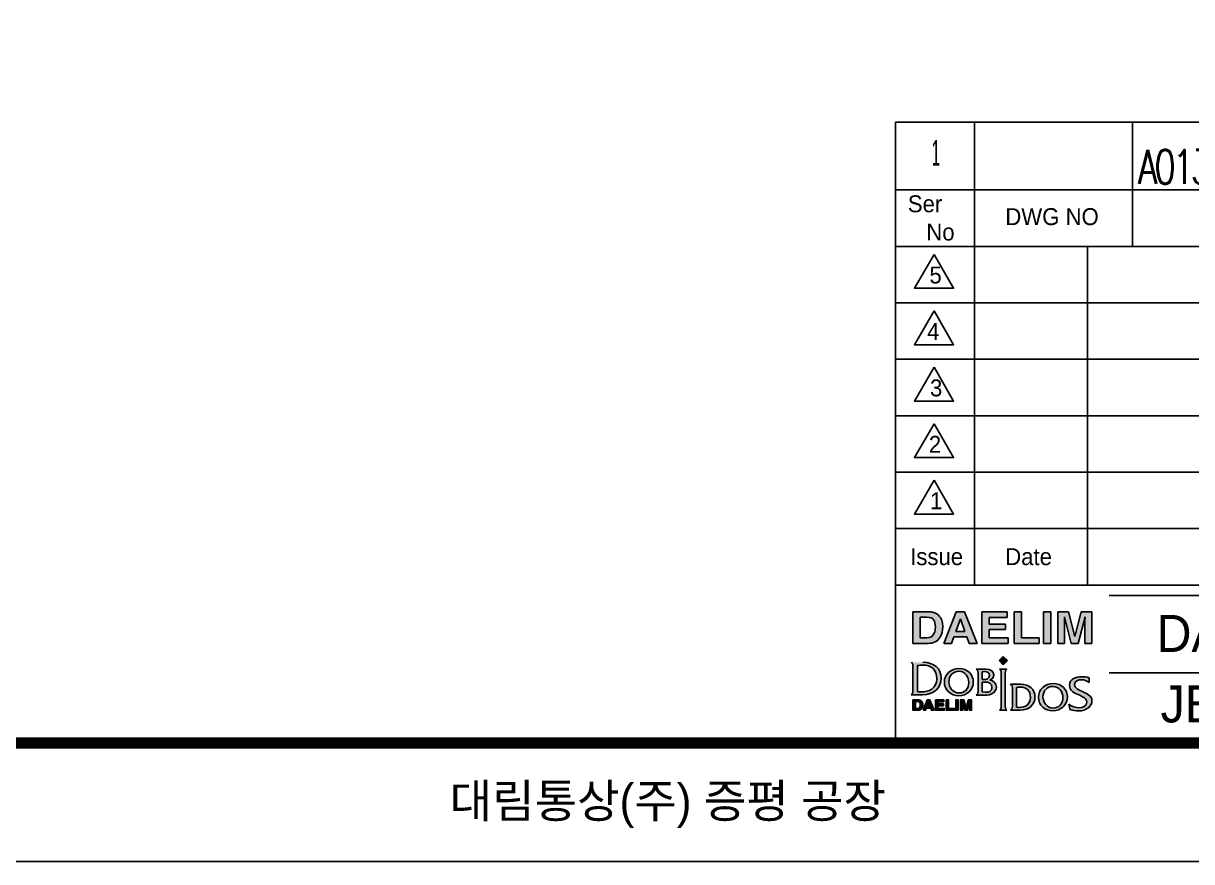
# Model space of a CAD drawing. Header units: millimetres. Extents: x 28 to 2364, y 8 to 1657.
# Drawn here: x 867 to 1441, y 8 to 421 of the extents above; entities that cross this region are included whole.
import ezdxf
from ezdxf.enums import TextEntityAlignment as Align

# ---------------------------------------------------------------- set-up
doc = ezdxf.new("R2010")
doc.units = ezdxf.units.MM
doc.layers.add('1', color=7, linetype='CONTINUOUS')
doc.layers.add('1LINE', color=7, linetype='CONTINUOUS')
doc.styles.add('DEFAULT', font='simplex.shx')
doc.styles.add('hangul2', font='')
doc.styles.get('hangul2').set_extended_font_data('Gulim')

msp = doc.modelspace()

# ---------------------------------------------------------------- hatches: boundary and pattern name
at = {"layer": '1LINE'}
h = msp.add_hatch(color=2, dxfattribs=at)
h.dxf.hatch_style = 2
edge = h.paths.add_edge_path()
edge.add_spline(control_points=[(1311.8, 131.3), (1311.8, 131.3), (1304.33, 131.3), (1304.33, 131.3), (1304.33, 131.3), (1304.33, 115.74), (1304.33, 115.74), (1304.33, 115.74), (1311.8, 115.74), (1311.8, 115.74), (1314.42, 115.74), (1316.36, 116.71), (1317.62, 118.65), (1318.54, 120.08), (1319, 121.83), (1319, 123.9), (1319, 124.72), (1318.89, 125.58), (1318.68, 126.48), (1318.46, 127.37), (1318.04, 128.21), (1317.44, 128.99), (1316.69, 129.94), (1315.7, 130.6), (1314.49, 130.97), (1313.77, 131.17), (1312.88, 131.28), (1311.8, 131.3)], knot_values=[0, 0, 0, 0, 1, 1, 1, 2, 2, 2, 3, 3, 3, 4, 4, 4, 5, 5, 5, 6, 6, 6, 7, 7, 7, 8, 8, 8, 9, 9, 9, 9], degree=3, periodic=0)
edge = h.paths.add_edge_path()
edge.add_spline(control_points=[(1311.19, 128.62), (1312.85, 128.62), (1313.96, 128.2), (1314.51, 127.35), (1315.05, 126.5), (1315.34, 125.27), (1315.34, 123.69), (1315.34, 122.53), (1315.15, 121.54), (1314.78, 120.7), (1314.11, 119.18), (1312.91, 118.42), (1311.19, 118.42), (1311.19, 118.42), (1307.84, 118.42), (1307.84, 118.42), (1307.84, 118.42), (1307.84, 128.62), (1307.84, 128.62), (1307.84, 128.62), (1311.19, 128.62), (1311.19, 128.62)], knot_values=[0, 0, 0, 0, 1, 1, 1, 2, 2, 2, 3, 3, 3, 4, 4, 4, 5, 5, 5, 6, 6, 6, 7, 7, 7, 7], degree=3, periodic=0)
h = msp.add_hatch(color=2, dxfattribs=at)
h.dxf.hatch_style = 2
edge = h.paths.add_edge_path()
edge.add_spline(control_points=[(1319.48, 115.74), (1319.48, 115.74), (1323.28, 115.74), (1323.28, 115.74), (1323.28, 115.74), (1324.46, 118.96), (1324.46, 118.96), (1324.46, 118.96), (1330.81, 118.96), (1330.81, 118.96), (1330.81, 118.96), (1331.95, 115.74), (1331.95, 115.74), (1331.95, 115.74), (1335.88, 115.74), (1335.88, 115.74), (1335.88, 115.74), (1329.77, 131.3), (1329.77, 131.3), (1329.77, 131.3), (1325.66, 131.3), (1325.66, 131.3), (1325.66, 131.3), (1319.48, 115.74), (1319.48, 115.74)], knot_values=[0, 0, 0, 0, 1, 1, 1, 2, 2, 2, 3, 3, 3, 4, 4, 4, 5, 5, 5, 6, 6, 6, 7, 7, 7, 8, 8, 8, 8], degree=3, periodic=0)
edge = h.paths.add_edge_path()
edge.add_spline(control_points=[(1327.68, 127.74), (1327.68, 127.74), (1329.86, 121.62), (1329.86, 121.62), (1329.86, 121.62), (1325.43, 121.62), (1325.43, 121.62), (1325.43, 121.62), (1327.68, 127.74), (1327.68, 127.74)], knot_values=[0, 0, 0, 0, 1, 1, 1, 2, 2, 2, 3, 3, 3, 3], degree=3, periodic=0)
h = msp.add_hatch(color=2, dxfattribs=at)
h.dxf.hatch_style = 2
edge = h.paths.add_edge_path()
edge.add_spline(control_points=[(1350.69, 128.54), (1350.69, 128.54), (1341.76, 128.54), (1341.76, 128.54), (1341.76, 128.54), (1341.76, 125.25), (1341.76, 125.25), (1341.76, 125.25), (1349.94, 125.25), (1349.94, 125.25), (1349.94, 125.25), (1349.94, 122.58), (1349.94, 122.58), (1349.94, 122.58), (1341.76, 122.58), (1341.76, 122.58), (1341.76, 122.58), (1341.76, 118.53), (1341.76, 118.53), (1341.76, 118.53), (1351.14, 118.53), (1351.14, 118.53), (1351.14, 118.53), (1351.14, 115.74), (1351.14, 115.74), (1351.14, 115.74), (1338.22, 115.74), (1338.22, 115.74), (1338.22, 115.74), (1338.22, 131.3), (1338.22, 131.3), (1338.22, 131.3), (1350.69, 131.3), (1350.69, 131.3), (1350.69, 131.3), (1350.69, 128.54), (1350.69, 128.54)], knot_values=[0, 0, 0, 0, 1, 1, 1, 2, 2, 2, 3, 3, 3, 4, 4, 4, 5, 5, 5, 6, 6, 6, 7, 7, 7, 8, 8, 8, 9, 9, 9, 10, 10, 10, 11, 11, 11, 12, 12, 12, 12], degree=3, periodic=0)
h = msp.add_hatch(color=2, dxfattribs=at)
h.dxf.hatch_style = 2
edge = h.paths.add_edge_path()
edge.add_spline(control_points=[(1354.19, 131.3), (1354.19, 131.3), (1357.8, 131.3), (1357.8, 131.3), (1357.8, 131.3), (1357.8, 118.53), (1357.8, 118.53), (1357.8, 118.53), (1366.42, 118.53), (1366.42, 118.53), (1366.42, 118.53), (1366.42, 115.74), (1366.42, 115.74), (1366.42, 115.74), (1354.19, 115.74), (1354.19, 115.74), (1354.19, 115.74), (1354.19, 131.3), (1354.19, 131.3)], knot_values=[0, 0, 0, 0, 1, 1, 1, 2, 2, 2, 3, 3, 3, 4, 4, 4, 5, 5, 5, 6, 6, 6, 6], degree=3, periodic=0)
h = msp.add_hatch(color=2, dxfattribs=at)
h.dxf.hatch_style = 2
edge = h.paths.add_edge_path()
edge.add_spline(control_points=[(1372.19, 115.74), (1372.19, 115.74), (1368.58, 115.74), (1368.58, 115.74), (1368.58, 115.74), (1368.58, 131.3), (1368.58, 131.3), (1368.58, 131.3), (1372.19, 131.3), (1372.19, 131.3), (1372.19, 131.3), (1372.19, 115.74), (1372.19, 115.74)], knot_values=[0, 0, 0, 0, 1, 1, 1, 2, 2, 2, 3, 3, 3, 4, 4, 4, 4], degree=3, periodic=0)
h = msp.add_hatch(color=2, dxfattribs=at)
h.dxf.hatch_style = 2
edge = h.paths.add_edge_path()
edge.add_spline(control_points=[(1387.11, 131.3), (1387.11, 131.3), (1392.3, 131.3), (1392.3, 131.3), (1392.3, 131.3), (1392.3, 115.74), (1392.3, 115.74), (1392.3, 115.74), (1388.95, 115.74), (1388.95, 115.74), (1388.95, 115.74), (1388.95, 126.26), (1388.95, 126.26), (1388.95, 126.57), (1388.96, 126.99), (1388.96, 127.54), (1388.97, 128.08), (1388.98, 128.5), (1388.98, 128.8), (1388.98, 128.8), (1385.68, 115.74), (1385.68, 115.74), (1385.68, 115.74), (1382.16, 115.74), (1382.16, 115.74), (1382.16, 115.74), (1378.89, 128.8), (1378.89, 128.8), (1378.89, 128.5), (1378.89, 128.08), (1378.91, 127.54), (1378.91, 126.99), (1378.91, 126.57), (1378.91, 126.26), (1378.91, 126.26), (1378.91, 115.74), (1378.91, 115.74), (1378.91, 115.74), (1375.56, 115.74), (1375.56, 115.74), (1375.56, 115.74), (1375.56, 131.3), (1375.56, 131.3), (1375.56, 131.3), (1380.82, 131.3), (1380.82, 131.3), (1380.82, 131.3), (1383.97, 119.07), (1383.97, 119.07), (1383.97, 119.07), (1387.11, 131.3), (1387.11, 131.3)], knot_values=[0, 0, 0, 0, 1, 1, 1, 2, 2, 2, 3, 3, 3, 4, 4, 4, 5, 5, 5, 6, 6, 6, 7, 7, 7, 8, 8, 8, 9, 9, 9, 10, 10, 10, 11, 11, 11, 12, 12, 12, 13, 13, 13, 14, 14, 14, 15, 15, 15, 16, 16, 16, 17, 17, 17, 17], degree=3, periodic=0)
h = msp.add_hatch(color=2, dxfattribs=at)
h.dxf.hatch_style = 2
h.paths.add_polyline_path([(1350.78, 107.28), (1348.74, 105.23), (1346.7, 107.28), (1348.74, 109.32)])
h = msp.add_hatch(color=2, dxfattribs=at)
h.dxf.hatch_style = 2
edge = h.paths.add_edge_path()
edge.add_spline(control_points=[(1306.63, 104.79), (1306.63, 104.79), (1306.52, 104.76), (1306.52, 104.76), (1306.52, 104.76), (1306.52, 92.04), (1306.52, 92.04), (1306.52, 92.04), (1306.64, 92.02), (1306.64, 92.02), (1307.23, 91.9), (1307.86, 91.84), (1308.56, 91.84), (1312, 91.84), (1316.02, 93.53), (1316.02, 98.3), (1316.02, 102.67), (1313.53, 105.07), (1309, 105.07), (1308.24, 105.07), (1307.47, 104.98), (1306.63, 104.79)], knot_values=[0, 0, 0, 0, 1, 1, 1, 2, 2, 2, 3, 3, 3, 4, 4, 4, 5, 5, 5, 6, 6, 6, 7, 7, 7, 7], degree=3, periodic=0)
edge = h.paths.add_edge_path()
edge.add_spline(control_points=[(1309.19, 106.48), (1314.76, 106.48), (1318.23, 103.46), (1318.23, 98.6), (1318.23, 93.79), (1314.46, 90.43), (1309.06, 90.43), (1309.06, 90.43), (1303.94, 90.43), (1303.41, 90.43), (1304.25, 91.13), (1304.34, 92.02), (1304.34, 93.05), (1304.34, 93.18), (1304.34, 93.31), (1304.34, 93.44), (1304.34, 93.44), (1304.34, 93.86), (1304.34, 93.86), (1304.34, 93.86), (1304.34, 103.22), (1304.34, 103.22), (1304.34, 103.22), (1304.34, 103.59), (1304.34, 103.59), (1304.34, 103.73), (1304.34, 103.87), (1304.34, 104.02), (1304.34, 104.95), (1304.26, 106), (1303.55, 106.48), (1304.3, 106.48), (1309.19, 106.48), (1309.19, 106.48)], knot_values=[0, 0, 0, 0, 1, 1, 1, 2, 2, 2, 3, 3, 3, 4, 4, 4, 5, 5, 5, 6, 6, 6, 7, 7, 7, 8, 8, 8, 9, 9, 9, 10, 10, 10, 11, 11, 11, 11], degree=3, periodic=0)
h = msp.add_hatch(color=2, dxfattribs=at)
h.dxf.hatch_style = 2
edge = h.paths.add_edge_path()
edge.add_spline(control_points=[(1327.07, 103.41), (1322.99, 103.51), (1319.78, 100.42), (1319.78, 96.72), (1319.78, 92.74), (1323.03, 89.98), (1326.88, 89.98), (1330.74, 89.98), (1334.03, 92.86), (1334.03, 96.82), (1334.03, 100.32), (1331.15, 103.43), (1327.07, 103.41)], knot_values=[0, 0, 0, 0, 1, 1, 1, 2, 2, 2, 3, 3, 3, 4, 4, 4, 4], degree=3, periodic=0)
edge = h.paths.add_edge_path()
edge.add_spline(control_points=[(1326.94, 102.01), (1330.01, 102.01), (1331.81, 99.27), (1331.81, 96.43), (1331.81, 93.54), (1329.93, 91.38), (1326.97, 91.38), (1323.92, 91.38), (1322, 94.18), (1322, 96.9), (1322, 99.83), (1323.92, 102.01), (1326.94, 102.01)], knot_values=[0, 0, 0, 0, 1, 1, 1, 2, 2, 2, 3, 3, 3, 4, 4, 4, 4], degree=3, periodic=0)
h = msp.add_hatch(color=2, dxfattribs=at)
h.dxf.hatch_style = 2
edge = h.paths.add_edge_path()
edge.add_spline(control_points=[(1338.31, 97.93), (1338.31, 97.93), (1338.31, 101.74), (1338.31, 101.74), (1338.31, 101.74), (1339.61, 101.87), (1339.61, 101.87), (1340.78, 101.99), (1342.02, 101.29), (1342.02, 99.95), (1342.02, 98.36), (1340.22, 97.93), (1338.95, 97.93), (1338.95, 97.93), (1338.31, 97.93), (1338.31, 97.93)], knot_values=[0, 0, 0, 0, 1, 1, 1, 2, 2, 2, 3, 3, 3, 4, 4, 4, 5, 5, 5, 5], degree=3, periodic=0)
edge = h.paths.add_edge_path()
edge.add_spline(control_points=[(1336.33, 93.03), (1336.33, 92.14), (1336.45, 90.72), (1335.47, 90.35), (1335.47, 90.35), (1335.47, 90.29), (1335.47, 90.29), (1335.47, 90.29), (1338.68, 90.29), (1338.68, 90.29), (1340.14, 90.29), (1341.67, 90.23), (1343.03, 90.9), (1344.34, 91.52), (1345.37, 92.8), (1345.37, 94.29), (1345.37, 96.2), (1343.95, 97.37), (1342.2, 97.73), (1343.31, 98.22), (1344.14, 98.96), (1344.14, 100.26), (1344.14, 101.99), (1342.64, 103.08), (1340.08, 103.08), (1340.08, 103.08), (1335.47, 103.08), (1335.47, 103.08), (1335.47, 103.08), (1335.47, 103.02), (1335.47, 103.02), (1336.47, 102.65), (1336.33, 101.23), (1336.33, 100.36), (1336.33, 100.36), (1336.33, 93.03), (1336.33, 93.03)], knot_values=[0, 0, 0, 0, 1, 1, 1, 2, 2, 2, 3, 3, 3, 4, 4, 4, 5, 5, 5, 6, 6, 6, 7, 7, 7, 8, 8, 8, 9, 9, 9, 10, 10, 10, 11, 11, 11, 12, 12, 12, 12], degree=3, periodic=0)
edge = h.paths.add_edge_path()
edge.add_spline(control_points=[(1338.31, 91.85), (1338.31, 91.85), (1338.31, 96.65), (1338.31, 96.65), (1338.31, 96.65), (1339.67, 96.72), (1339.67, 96.72), (1341.38, 96.82), (1343.21, 96.01), (1343.21, 94.12), (1343.21, 92.27), (1341.6, 91.54), (1340, 91.69), (1340, 91.69), (1338.31, 91.85), (1338.31, 91.85)], knot_values=[0, 0, 0, 0, 1, 1, 1, 2, 2, 2, 3, 3, 3, 4, 4, 4, 5, 5, 5, 5], degree=3, periodic=0)
h = msp.add_hatch(color=2, dxfattribs=at)
h.dxf.hatch_style = 2
edge = h.paths.add_edge_path()
edge.add_spline(control_points=[(1347.75, 100.34), (1347.75, 101.23), (1347.88, 102.65), (1346.89, 103.02), (1346.89, 103.02), (1346.89, 103.08), (1346.89, 103.08), (1346.89, 103.08), (1350.58, 103.08), (1350.58, 103.08), (1350.58, 103.08), (1350.58, 103.02), (1350.58, 103.02), (1349.61, 102.65), (1349.73, 101.21), (1349.73, 100.34), (1349.73, 100.34), (1349.73, 85.59), (1349.73, 85.59), (1349.73, 84.72), (1349.61, 83.3), (1350.58, 82.93), (1350.58, 82.93), (1350.58, 82.87), (1350.58, 82.87), (1350.58, 82.87), (1346.89, 82.87), (1346.89, 82.87), (1346.89, 82.87), (1346.89, 82.93), (1346.89, 82.93), (1347.86, 83.28), (1347.75, 84.72), (1347.75, 85.59), (1347.75, 85.59), (1347.75, 100.34), (1347.75, 100.34)], knot_values=[0, 0, 0, 0, 1, 1, 1, 2, 2, 2, 3, 3, 3, 4, 4, 4, 5, 5, 5, 6, 6, 6, 7, 7, 7, 8, 8, 8, 9, 9, 9, 10, 10, 10, 11, 11, 11, 12, 12, 12, 12], degree=3, periodic=0)
h = msp.add_hatch(color=2, dxfattribs=at)
h.dxf.hatch_style = 2
edge = h.paths.add_edge_path()
edge.add_spline(control_points=[(1385.9, 82.54), (1384.34, 82.54), (1382.89, 82.79), (1381.59, 83.26), (1381.55, 83.39), (1381.13, 85.24), (1380.99, 85.85), (1382.46, 84.71), (1384.37, 84.03), (1386.17, 84.03), (1387.72, 84.03), (1389.87, 84.98), (1389.87, 86.76), (1389.87, 88.65), (1387.99, 89.49), (1386, 90.38), (1383.71, 91.4), (1381.34, 92.46), (1381.34, 95.19), (1381.34, 98.27), (1384.61, 99.36), (1387.41, 99.36), (1388.65, 99.36), (1389.84, 99.18), (1390.96, 98.85), (1390.96, 98.66), (1390.96, 97.01), (1390.96, 96.51), (1389.99, 97.34), (1388.57, 97.88), (1387.21, 97.88), (1385.67, 97.88), (1383.86, 97.25), (1383.86, 95.47), (1383.86, 93.8), (1385.74, 92.94), (1387.74, 92.03), (1390.03, 90.98), (1392.4, 89.9), (1392.4, 87.53), (1392.4, 85.13), (1389.91, 82.54), (1385.9, 82.54)], knot_values=[0, 0, 0, 0, 1, 1, 1, 2, 2, 2, 3, 3, 3, 4, 4, 4, 5, 5, 5, 6, 6, 6, 7, 7, 7, 8, 8, 8, 9, 9, 9, 10, 10, 10, 11, 11, 11, 12, 12, 12, 13, 13, 13, 14, 14, 14, 14], degree=3, periodic=0)
h = msp.add_hatch(color=2, dxfattribs=at)
h.dxf.hatch_style = 2
edge = h.paths.add_edge_path()
edge.add_spline(control_points=[(1353.26, 85.66), (1353.26, 84.52), (1353.37, 83.58), (1352.4, 82.92), (1352.4, 82.92), (1352.4, 82.87), (1352.4, 82.87), (1352.4, 82.87), (1357.06, 82.87), (1357.06, 82.87), (1361.42, 82.87), (1364.35, 85.55), (1364.35, 89.37), (1364.35, 93.24), (1361.59, 95.65), (1357.16, 95.65), (1357.16, 95.65), (1352.4, 95.65), (1352.4, 95.65), (1352.4, 95.65), (1352.4, 95.59), (1352.4, 95.59), (1353.39, 95.3), (1353.26, 93.88), (1353.26, 92.99), (1353.26, 92.99), (1353.26, 85.66), (1353.26, 85.66)], knot_values=[0, 0, 0, 0, 1, 1, 1, 2, 2, 2, 3, 3, 3, 4, 4, 4, 5, 5, 5, 6, 6, 6, 7, 7, 7, 8, 8, 8, 9, 9, 9, 9], degree=3, periodic=0)
edge = h.paths.add_edge_path()
edge.add_spline(control_points=[(1355.24, 94.04), (1355.82, 94.17), (1356.4, 94.25), (1356.99, 94.25), (1360.23, 94.25), (1362.13, 92.54), (1362.13, 89.14), (1362.13, 85.78), (1359.55, 84.26), (1356.66, 84.26), (1356.17, 84.26), (1355.7, 84.3), (1355.24, 84.4), (1355.24, 84.4), (1355.24, 94.04), (1355.24, 94.04)], knot_values=[0, 0, 0, 0, 1, 1, 1, 2, 2, 2, 3, 3, 3, 4, 4, 4, 5, 5, 5, 5], degree=3, periodic=0)
h = msp.add_hatch(color=2, dxfattribs=at)
h.dxf.hatch_style = 2
edge = h.paths.add_edge_path()
edge.add_spline(control_points=[(1373.37, 95.98), (1369.29, 96.08), (1366.09, 92.99), (1366.09, 89.3), (1366.09, 85.31), (1369.33, 82.55), (1373.18, 82.55), (1377.05, 82.55), (1380.33, 85.43), (1380.33, 89.39), (1380.33, 92.89), (1377.46, 96), (1373.37, 95.98)], knot_values=[0, 0, 0, 0, 1, 1, 1, 2, 2, 2, 3, 3, 3, 4, 4, 4, 4], degree=3, periodic=0)
edge = h.paths.add_edge_path()
edge.add_spline(control_points=[(1373.24, 94.58), (1376.31, 94.58), (1378.12, 91.84), (1378.12, 89), (1378.12, 86.11), (1376.23, 83.95), (1373.28, 83.95), (1370.23, 83.95), (1368.3, 86.75), (1368.3, 89.47), (1368.3, 92.41), (1370.23, 94.58), (1373.24, 94.58)], knot_values=[0, 0, 0, 0, 1, 1, 1, 2, 2, 2, 3, 3, 3, 4, 4, 4, 4], degree=3, periodic=0)
h = msp.add_hatch(color=2, dxfattribs=at)
h.dxf.hatch_style = 2
edge = h.paths.add_edge_path()
edge.add_spline(control_points=[(1306.79, 87.98), (1306.79, 87.98), (1304.35, 87.98), (1304.35, 87.98), (1304.35, 87.98), (1304.35, 82.87), (1304.35, 82.87), (1304.35, 82.87), (1306.79, 82.87), (1306.79, 82.87), (1307.65, 82.87), (1308.29, 83.19), (1308.7, 83.83), (1309, 84.3), (1309.16, 84.87), (1309.16, 85.55), (1309.16, 85.82), (1309.12, 86.1), (1309.05, 86.39), (1308.98, 86.69), (1308.84, 86.96), (1308.64, 87.22), (1308.4, 87.53), (1308.07, 87.75), (1307.68, 87.87), (1307.44, 87.93), (1307.15, 87.97), (1306.79, 87.98)], knot_values=[0, 0, 0, 0, 1, 1, 1, 2, 2, 2, 3, 3, 3, 4, 4, 4, 5, 5, 5, 6, 6, 6, 7, 7, 7, 8, 8, 8, 9, 9, 9, 9], degree=3, periodic=0)
edge = h.paths.add_edge_path()
edge.add_spline(control_points=[(1306.59, 87.1), (1307.14, 87.1), (1307.5, 86.96), (1307.68, 86.68), (1307.86, 86.4), (1307.95, 86), (1307.95, 85.48), (1307.95, 85.1), (1307.89, 84.77), (1307.77, 84.5), (1307.55, 84), (1307.16, 83.75), (1306.59, 83.75), (1306.59, 83.75), (1305.5, 83.75), (1305.5, 83.75), (1305.5, 83.75), (1305.5, 87.1), (1305.5, 87.1), (1305.5, 87.1), (1306.59, 87.1), (1306.59, 87.1)], knot_values=[0, 0, 0, 0, 1, 1, 1, 2, 2, 2, 3, 3, 3, 4, 4, 4, 5, 5, 5, 6, 6, 6, 7, 7, 7, 7], degree=3, periodic=0)
h = msp.add_hatch(color=2, dxfattribs=at)
h.dxf.hatch_style = 2
edge = h.paths.add_edge_path()
edge.add_spline(control_points=[(1309.31, 82.87), (1309.31, 82.87), (1310.56, 82.87), (1310.56, 82.87), (1310.56, 82.87), (1310.95, 83.93), (1310.95, 83.93), (1310.95, 83.93), (1313.03, 83.93), (1313.03, 83.93), (1313.03, 83.93), (1313.4, 82.87), (1313.4, 82.87), (1313.4, 82.87), (1314.69, 82.87), (1314.69, 82.87), (1314.69, 82.87), (1312.69, 87.98), (1312.69, 87.98), (1312.69, 87.98), (1311.34, 87.98), (1311.34, 87.98), (1311.34, 87.98), (1309.31, 82.87), (1309.31, 82.87)], knot_values=[0, 0, 0, 0, 1, 1, 1, 2, 2, 2, 3, 3, 3, 4, 4, 4, 5, 5, 5, 6, 6, 6, 7, 7, 7, 8, 8, 8, 8], degree=3, periodic=0)
edge = h.paths.add_edge_path()
edge.add_spline(control_points=[(1312, 86.81), (1312, 86.81), (1312.72, 84.8), (1312.72, 84.8), (1312.72, 84.8), (1311.27, 84.8), (1311.27, 84.8), (1311.27, 84.8), (1312, 86.81), (1312, 86.81)], knot_values=[0, 0, 0, 0, 1, 1, 1, 2, 2, 2, 3, 3, 3, 3], degree=3, periodic=0)
h = msp.add_hatch(color=2, dxfattribs=at)
h.dxf.hatch_style = 2
edge = h.paths.add_edge_path()
edge.add_spline(control_points=[(1319.55, 87.07), (1319.55, 87.07), (1316.62, 87.07), (1316.62, 87.07), (1316.62, 87.07), (1316.62, 85.99), (1316.62, 85.99), (1316.62, 85.99), (1319.3, 85.99), (1319.3, 85.99), (1319.3, 85.99), (1319.3, 85.12), (1319.3, 85.12), (1319.3, 85.12), (1316.62, 85.12), (1316.62, 85.12), (1316.62, 85.12), (1316.62, 83.79), (1316.62, 83.79), (1316.62, 83.79), (1319.7, 83.79), (1319.7, 83.79), (1319.7, 83.79), (1319.7, 82.87), (1319.7, 82.87), (1319.7, 82.87), (1315.46, 82.87), (1315.46, 82.87), (1315.46, 82.87), (1315.46, 87.98), (1315.46, 87.98), (1315.46, 87.98), (1319.55, 87.98), (1319.55, 87.98), (1319.55, 87.98), (1319.55, 87.07), (1319.55, 87.07)], knot_values=[0, 0, 0, 0, 1, 1, 1, 2, 2, 2, 3, 3, 3, 4, 4, 4, 5, 5, 5, 6, 6, 6, 7, 7, 7, 8, 8, 8, 9, 9, 9, 10, 10, 10, 11, 11, 11, 12, 12, 12, 12], degree=3, periodic=0)
h = msp.add_hatch(color=2, dxfattribs=at)
h.dxf.hatch_style = 2
edge = h.paths.add_edge_path()
edge.add_spline(control_points=[(1320.7, 87.98), (1320.7, 87.98), (1321.88, 87.98), (1321.88, 87.98), (1321.88, 87.98), (1321.88, 83.79), (1321.88, 83.79), (1321.88, 83.79), (1324.71, 83.79), (1324.71, 83.79), (1324.71, 83.79), (1324.71, 82.87), (1324.71, 82.87), (1324.71, 82.87), (1320.7, 82.87), (1320.7, 82.87), (1320.7, 82.87), (1320.7, 87.98), (1320.7, 87.98)], knot_values=[0, 0, 0, 0, 1, 1, 1, 2, 2, 2, 3, 3, 3, 4, 4, 4, 5, 5, 5, 6, 6, 6, 6], degree=3, periodic=0)
h = msp.add_hatch(color=2, dxfattribs=at)
h.dxf.hatch_style = 2
edge = h.paths.add_edge_path()
edge.add_spline(control_points=[(1326.6, 82.87), (1326.6, 82.87), (1325.42, 82.87), (1325.42, 82.87), (1325.42, 82.87), (1325.42, 87.98), (1325.42, 87.98), (1325.42, 87.98), (1326.6, 87.98), (1326.6, 87.98), (1326.6, 87.98), (1326.6, 82.87), (1326.6, 82.87)], knot_values=[0, 0, 0, 0, 1, 1, 1, 2, 2, 2, 3, 3, 3, 4, 4, 4, 4], degree=3, periodic=0)
h = msp.add_hatch(color=2, dxfattribs=at)
h.dxf.hatch_style = 2
edge = h.paths.add_edge_path()
edge.add_spline(control_points=[(1331.49, 87.98), (1331.49, 87.98), (1333.2, 87.98), (1333.2, 87.98), (1333.2, 87.98), (1333.2, 82.87), (1333.2, 82.87), (1333.2, 82.87), (1332.1, 82.87), (1332.1, 82.87), (1332.1, 82.87), (1332.1, 86.32), (1332.1, 86.32), (1332.1, 86.42), (1332.1, 86.56), (1332.1, 86.74), (1332.11, 86.92), (1332.11, 87.06), (1332.11, 87.16), (1332.11, 87.16), (1331.02, 82.87), (1331.02, 82.87), (1331.02, 82.87), (1329.87, 82.87), (1329.87, 82.87), (1329.87, 82.87), (1328.8, 87.16), (1328.8, 87.16), (1328.8, 87.06), (1328.8, 86.92), (1328.8, 86.74), (1328.81, 86.56), (1328.81, 86.42), (1328.81, 86.32), (1328.81, 86.32), (1328.81, 82.87), (1328.81, 82.87), (1328.81, 82.87), (1327.71, 82.87), (1327.71, 82.87), (1327.71, 82.87), (1327.71, 87.98), (1327.71, 87.98), (1327.71, 87.98), (1329.43, 87.98), (1329.43, 87.98), (1329.43, 87.98), (1330.46, 83.97), (1330.46, 83.97), (1330.46, 83.97), (1331.49, 87.98), (1331.49, 87.98)], knot_values=[0, 0, 0, 0, 1, 1, 1, 2, 2, 2, 3, 3, 3, 4, 4, 4, 5, 5, 5, 6, 6, 6, 7, 7, 7, 8, 8, 8, 9, 9, 9, 10, 10, 10, 11, 11, 11, 12, 12, 12, 13, 13, 13, 14, 14, 14, 15, 15, 15, 16, 16, 16, 17, 17, 17, 17], degree=3, periodic=0)

# ---------------------------------------------------------------- linework, layer by layer
at = {"layer": '1LINE', "color": 3}
for p, q in [((1295.77, 372.01), (2272.69, 372.01)), ((1295.77, 372.01), (1295.77, 66.72)), ((1295.77, 372.01), (1295.77, 66.72)), ((1334.62, 372.01), (1334.62, 144.43)), ((1412.33, 372.01), (1412.33, 310.96)), ((1295.77, 338.71), (2272.69, 338.71)), ((1295.77, 310.96), (2272.69, 310.96)), ((1390.13, 310.96), (1390.13, 144.43)), ((1295.77, 283.2), (1923, 283.2)), ((1295.77, 255.45), (1845.29, 255.45)), ((1295.77, 227.7), (2272.69, 227.7)), ((1295.77, 199.94), (1923, 199.94)), ((1295.77, 172.19), (1845.29, 172.19)), ((1295.77, 144.43), (2272.69, 144.43))]:
    msp.add_line(p, q, dxfattribs=at)
at = {"layer": '1LINE', "color": 4}
for p, q in [((1400.88, 139.34), (1750.92, 139.34)), ((1400.88, 101.33), (1750.92, 101.33))]:
    msp.add_line(p, q, dxfattribs=at)
at = {"layer": '1LINE', "color": 2}
for p, q in [((1346.7, 107.28), (1348.74, 109.32)), ((1348.74, 109.32), (1350.78, 107.28)), ((1348.74, 105.23), (1346.7, 107.28)), ((1350.78, 107.28), (1348.74, 105.23))]:
    msp.add_line(p, q, dxfattribs=at)
at = {"layer": '1LINE', "color": 4}
for points in [[(32.98, 8.44), (2364.28, 8.44), (2364.28, 1657), (32.98, 1657)], [(1314.7, 307.01), (1305.08, 290.35), (1324.31, 290.35)], [(1314.7, 279.25), (1305.08, 262.6), (1324.31, 262.6)], [(1314.7, 251.5), (1305.08, 234.85), (1324.31, 234.85)], [(1314.7, 223.75), (1305.08, 207.09), (1324.31, 207.09)], [(1314.7, 195.99), (1305.08, 179.34), (1324.31, 179.34)]]:
    msp.add_lwpolyline(points, close=True, dxfattribs=at)
at = {"layer": '1LINE', "color": 4, "const_width": 5.55}
msp.add_lwpolyline([(124.57, 66.72), (2272.69, 66.72), (2272.69, 1598.72), (124.57, 1598.72)], close=True, dxfattribs=at)
at = {"layer": '1LINE', "color": 2}
for points in [[(1311.8, 131.3), (1311.8, 131.3), (1304.33, 131.3), (1304.33, 131.3)], [(1304.33, 131.3), (1304.33, 131.3), (1304.33, 115.74), (1304.33, 115.74)], [(1307.84, 118.42), (1307.84, 118.42), (1307.84, 128.62), (1307.84, 128.62)], [(1307.84, 128.62), (1307.84, 128.62), (1311.19, 128.62), (1311.19, 128.62)], [(1311.19, 128.62), (1312.85, 128.62), (1313.96, 128.2), (1314.51, 127.35)], [(1314.49, 130.97), (1313.77, 131.17), (1312.88, 131.28), (1311.8, 131.3)], [(1317.44, 128.99), (1316.69, 129.94), (1315.7, 130.6), (1314.49, 130.97)], [(1318.68, 126.48), (1318.46, 127.37), (1318.04, 128.21), (1317.44, 128.99)], [(1325.66, 131.3), (1325.66, 131.3), (1319.48, 115.74), (1319.48, 115.74)], [(1325.43, 121.62), (1325.43, 121.62), (1327.68, 127.74), (1327.68, 127.74)], [(1329.77, 131.3), (1329.77, 131.3), (1325.66, 131.3), (1325.66, 131.3)], [(1327.68, 127.74), (1327.68, 127.74), (1329.86, 121.62), (1329.86, 121.62)], [(1335.88, 115.74), (1335.88, 115.74), (1329.77, 131.3), (1329.77, 131.3)], [(1338.22, 115.74), (1338.22, 115.74), (1338.22, 131.3), (1338.22, 131.3)], [(1338.22, 131.3), (1338.22, 131.3), (1350.69, 131.3), (1350.69, 131.3)], [(1350.69, 128.54), (1350.69, 128.54), (1341.76, 128.54), (1341.76, 128.54)], [(1341.76, 128.54), (1341.76, 128.54), (1341.76, 125.25), (1341.76, 125.25)], [(1350.69, 131.3), (1350.69, 131.3), (1350.69, 128.54), (1350.69, 128.54)], [(1354.19, 131.3), (1354.19, 131.3), (1357.8, 131.3), (1357.8, 131.3)], [(1354.19, 115.74), (1354.19, 115.74), (1354.19, 131.3), (1354.19, 131.3)], [(1357.8, 131.3), (1357.8, 131.3), (1357.8, 118.53), (1357.8, 118.53)], [(1368.58, 115.74), (1368.58, 115.74), (1368.58, 131.3), (1368.58, 131.3)], [(1368.58, 131.3), (1368.58, 131.3), (1372.19, 131.3), (1372.19, 131.3)], [(1372.19, 131.3), (1372.19, 131.3), (1372.19, 115.74), (1372.19, 115.74)], [(1375.56, 115.74), (1375.56, 115.74), (1375.56, 131.3), (1375.56, 131.3)], [(1375.56, 131.3), (1375.56, 131.3), (1380.82, 131.3), (1380.82, 131.3)], [(1382.16, 115.74), (1382.16, 115.74), (1378.89, 128.8), (1378.89, 128.8)], [(1378.89, 128.8), (1378.89, 128.5), (1378.89, 128.08), (1378.91, 127.54)], [(1378.91, 127.54), (1378.91, 126.99), (1378.91, 126.57), (1378.91, 126.26)], [(1380.82, 131.3), (1380.82, 131.3), (1383.97, 119.07), (1383.97, 119.07)], [(1383.97, 119.07), (1383.97, 119.07), (1387.11, 131.3), (1387.11, 131.3)], [(1388.98, 128.8), (1388.98, 128.8), (1385.68, 115.74), (1385.68, 115.74)], [(1387.11, 131.3), (1387.11, 131.3), (1392.3, 131.3), (1392.3, 131.3)], [(1388.95, 126.26), (1388.95, 126.57), (1388.96, 126.99), (1388.96, 127.54)], [(1388.96, 127.54), (1388.97, 128.08), (1388.98, 128.5), (1388.98, 128.8)], [(1392.3, 131.3), (1392.3, 131.3), (1392.3, 115.74), (1392.3, 115.74)], [(1329.86, 121.62), (1329.86, 121.62), (1325.43, 121.62), (1325.43, 121.62)], [(1341.76, 125.25), (1341.76, 125.25), (1349.94, 125.25), (1349.94, 125.25)], [(1349.94, 122.58), (1349.94, 122.58), (1341.76, 122.58), (1341.76, 122.58)], [(1341.76, 122.58), (1341.76, 122.58), (1341.76, 118.53), (1341.76, 118.53)], [(1349.94, 125.25), (1349.94, 125.25), (1349.94, 122.58), (1349.94, 122.58)], [(1378.91, 126.26), (1378.91, 126.26), (1378.91, 115.74), (1378.91, 115.74)], [(1388.95, 115.74), (1388.95, 115.74), (1388.95, 126.26), (1388.95, 126.26)], [(1304.33, 115.74), (1304.33, 115.74), (1311.8, 115.74), (1311.8, 115.74)], [(1311.19, 118.42), (1311.19, 118.42), (1307.84, 118.42), (1307.84, 118.42)], [(1314.78, 120.7), (1314.11, 119.18), (1312.91, 118.42), (1311.19, 118.42)], [(1311.8, 115.74), (1314.42, 115.74), (1316.36, 116.71), (1317.62, 118.65)], [(1319.48, 115.74), (1319.48, 115.74), (1323.28, 115.74), (1323.28, 115.74)], [(1323.28, 115.74), (1323.28, 115.74), (1324.46, 118.96), (1324.46, 118.96)], [(1324.46, 118.96), (1324.46, 118.96), (1330.81, 118.96), (1330.81, 118.96)], [(1330.81, 118.96), (1330.81, 118.96), (1331.95, 115.74), (1331.95, 115.74)], [(1331.95, 115.74), (1331.95, 115.74), (1335.88, 115.74), (1335.88, 115.74)], [(1351.14, 115.74), (1351.14, 115.74), (1338.22, 115.74), (1338.22, 115.74)], [(1341.76, 118.53), (1341.76, 118.53), (1351.14, 118.53), (1351.14, 118.53)], [(1351.14, 118.53), (1351.14, 118.53), (1351.14, 115.74), (1351.14, 115.74)], [(1366.42, 115.74), (1366.42, 115.74), (1354.19, 115.74), (1354.19, 115.74)], [(1357.8, 118.53), (1357.8, 118.53), (1366.42, 118.53), (1366.42, 118.53)], [(1366.42, 118.53), (1366.42, 118.53), (1366.42, 115.74), (1366.42, 115.74)], [(1372.19, 115.74), (1372.19, 115.74), (1368.58, 115.74), (1368.58, 115.74)], [(1378.91, 115.74), (1378.91, 115.74), (1375.56, 115.74), (1375.56, 115.74)], [(1385.68, 115.74), (1385.68, 115.74), (1382.16, 115.74), (1382.16, 115.74)], [(1392.3, 115.74), (1392.3, 115.74), (1388.95, 115.74), (1388.95, 115.74)], [(1304.34, 103.22), (1304.34, 103.22), (1304.34, 103.59), (1304.34, 103.59)], [(1306.63, 104.79), (1306.63, 104.79), (1306.52, 104.76), (1306.52, 104.76)], [(1306.52, 104.76), (1306.52, 104.76), (1306.52, 92.04), (1306.52, 92.04)], [(1304.34, 93.86), (1304.34, 93.86), (1304.34, 103.22), (1304.34, 103.22)], [(1340.08, 103.08), (1340.08, 103.08), (1335.47, 103.08), (1335.47, 103.08)], [(1335.47, 103.08), (1335.47, 103.08), (1335.47, 103.02), (1335.47, 103.02)], [(1335.47, 103.02), (1336.47, 102.65), (1336.33, 101.23), (1336.33, 100.36)], [(1336.33, 100.36), (1336.33, 100.36), (1336.33, 93.03), (1336.33, 93.03)], [(1338.31, 101.74), (1338.31, 101.74), (1339.61, 101.87), (1339.61, 101.87)], [(1338.31, 97.93), (1338.31, 97.93), (1338.31, 101.74), (1338.31, 101.74)], [(1338.95, 97.93), (1338.95, 97.93), (1338.31, 97.93), (1338.31, 97.93)], [(1346.89, 103.02), (1346.89, 103.02), (1346.89, 103.08), (1346.89, 103.08)], [(1346.89, 103.08), (1346.89, 103.08), (1350.58, 103.08), (1350.58, 103.08)], [(1347.75, 100.34), (1347.75, 101.23), (1347.88, 102.65), (1346.89, 103.02)], [(1347.75, 85.59), (1347.75, 85.59), (1347.75, 100.34), (1347.75, 100.34)], [(1350.58, 103.02), (1349.61, 102.65), (1349.73, 101.21), (1349.73, 100.34)], [(1349.73, 100.34), (1349.73, 100.34), (1349.73, 85.59), (1349.73, 85.59)], [(1350.58, 103.08), (1350.58, 103.08), (1350.58, 103.02), (1350.58, 103.02)], [(1390.96, 98.85), (1390.96, 98.66), (1390.96, 97.01), (1390.96, 96.51)], [(1304.34, 93.44), (1304.34, 93.44), (1304.34, 93.86), (1304.34, 93.86)], [(1306.52, 92.04), (1306.52, 92.04), (1306.64, 92.02), (1306.64, 92.02)], [(1336.33, 93.03), (1336.33, 92.14), (1336.45, 90.72), (1335.47, 90.35)], [(1338.31, 96.65), (1338.31, 96.65), (1339.67, 96.72), (1339.67, 96.72)], [(1338.31, 91.85), (1338.31, 91.85), (1338.31, 96.65), (1338.31, 96.65)], [(1357.16, 95.65), (1357.16, 95.65), (1352.4, 95.65), (1352.4, 95.65)], [(1352.4, 95.65), (1352.4, 95.65), (1352.4, 95.59), (1352.4, 95.59)], [(1352.4, 95.59), (1353.39, 95.3), (1353.26, 93.88), (1353.26, 92.99)], [(1353.26, 92.99), (1353.26, 92.99), (1353.26, 85.66), (1353.26, 85.66)], [(1355.24, 84.4), (1355.24, 84.4), (1355.24, 94.04), (1355.24, 94.04)], [(1309.06, 90.43), (1309.06, 90.43), (1303.94, 90.43), (1303.41, 90.43)], [(1335.47, 90.35), (1335.47, 90.35), (1335.47, 90.29), (1335.47, 90.29)], [(1335.47, 90.29), (1335.47, 90.29), (1338.68, 90.29), (1338.68, 90.29)], [(1340, 91.69), (1340, 91.69), (1338.31, 91.85), (1338.31, 91.85)], [(1338.68, 90.29), (1340.14, 90.29), (1341.67, 90.23), (1343.03, 90.9)], [(1346.89, 82.93), (1347.86, 83.28), (1347.75, 84.72), (1347.75, 85.59)], [(1346.89, 82.87), (1346.89, 82.87), (1346.89, 82.93), (1346.89, 82.93)], [(1350.58, 82.87), (1350.58, 82.87), (1346.89, 82.87), (1346.89, 82.87)], [(1349.73, 85.59), (1349.73, 84.72), (1349.61, 83.3), (1350.58, 82.93)], [(1350.58, 82.93), (1350.58, 82.93), (1350.58, 82.87), (1350.58, 82.87)], [(1353.26, 85.66), (1353.26, 84.52), (1353.37, 83.58), (1352.4, 82.92)], [(1352.4, 82.92), (1352.4, 82.92), (1352.4, 82.87), (1352.4, 82.87)], [(1352.4, 82.87), (1352.4, 82.87), (1357.06, 82.87), (1357.06, 82.87)], [(1381.59, 83.26), (1381.55, 83.39), (1381.13, 85.24), (1380.99, 85.85)], [(1385.9, 82.54), (1384.34, 82.54), (1382.89, 82.79), (1381.59, 83.26)]]:
    msp.add_open_spline(points, degree=3, dxfattribs=at)
for points, knots in [([(1314.51, 127.35), (1315.05, 126.5), (1315.34, 125.27), (1315.34, 123.69), (1315.34, 122.53), (1315.15, 121.54), (1314.78, 120.7)], [1, 1, 1, 1, 2, 2, 2, 3, 3, 3, 3]), ([(1317.62, 118.65), (1318.54, 120.08), (1319, 121.83), (1319, 123.9), (1319, 124.72), (1318.89, 125.58), (1318.68, 126.48)], [4, 4, 4, 4, 5, 5, 5, 6, 6, 6, 6]), ([(1304.34, 103.59), (1304.34, 103.73), (1304.34, 103.87), (1304.34, 104.02), (1304.34, 104.95), (1304.26, 106), (1303.55, 106.48)], [8, 8, 8, 8, 9, 9, 9, 10, 10, 10, 10]), ([(1306.64, 92.02), (1307.23, 91.9), (1307.86, 91.84), (1308.56, 91.84), (1312, 91.84), (1316.02, 93.53), (1316.02, 98.3), (1316.02, 102.67), (1313.53, 105.07), (1309, 105.07), (1308.24, 105.07), (1307.47, 104.98), (1306.63, 104.79)], [3, 3, 3, 3, 4, 4, 4, 5, 5, 5, 6, 6, 6, 7, 7, 7, 7]), ([(1309.19, 106.48), (1314.76, 106.48), (1318.23, 103.46), (1318.23, 98.6), (1318.23, 93.79), (1314.46, 90.43), (1309.06, 90.43)], [0, 0, 0, 0, 1, 1, 1, 2, 2, 2, 2]), ([(1327.07, 103.41), (1322.99, 103.51), (1319.78, 100.42), (1319.78, 96.72), (1319.78, 92.74), (1323.03, 89.98), (1326.88, 89.98), (1330.74, 89.98), (1334.03, 92.86), (1334.03, 96.82), (1334.03, 100.32), (1331.15, 103.43), (1327.07, 103.41)], [0, 0, 0, 0, 1, 1, 1, 2, 2, 2, 3, 3, 3, 4, 4, 4, 4]), ([(1326.94, 102.01), (1330.01, 102.01), (1331.81, 99.27), (1331.81, 96.43), (1331.81, 93.54), (1329.93, 91.38), (1326.97, 91.38), (1323.92, 91.38), (1322, 94.18), (1322, 96.9), (1322, 99.83), (1323.92, 102.01), (1326.94, 102.01)], [0, 0, 0, 0, 1, 1, 1, 2, 2, 2, 3, 3, 3, 4, 4, 4, 4]), ([(1339.61, 101.87), (1340.78, 101.99), (1342.02, 101.29), (1342.02, 99.95), (1342.02, 98.36), (1340.22, 97.93), (1338.95, 97.93)], [2, 2, 2, 2, 3, 3, 3, 4, 4, 4, 4]), ([(1342.2, 97.73), (1343.31, 98.22), (1344.14, 98.96), (1344.14, 100.26), (1344.14, 101.99), (1342.64, 103.08), (1340.08, 103.08)], [6, 6, 6, 6, 7, 7, 7, 8, 8, 8, 8]), ([(1343.03, 90.9), (1344.34, 91.52), (1345.37, 92.8), (1345.37, 94.29), (1345.37, 96.2), (1343.95, 97.37), (1342.2, 97.73)], [4, 4, 4, 4, 5, 5, 5, 6, 6, 6, 6]), ([(1386, 90.38), (1383.71, 91.4), (1381.34, 92.46), (1381.34, 95.19), (1381.34, 98.27), (1384.61, 99.36), (1387.41, 99.36), (1388.65, 99.36), (1389.84, 99.18), (1390.96, 98.85)], [5, 5, 5, 5, 6, 6, 6, 7, 7, 7, 8, 8, 8, 8]), ([(1390.96, 96.51), (1389.99, 97.34), (1388.57, 97.88), (1387.21, 97.88), (1385.67, 97.88), (1383.86, 97.25), (1383.86, 95.47), (1383.86, 93.8), (1385.74, 92.94), (1387.74, 92.03)], [9, 9, 9, 9, 10, 10, 10, 11, 11, 11, 12, 12, 12, 12]), ([(1303.41, 90.43), (1304.25, 91.13), (1304.34, 92.02), (1304.34, 93.05), (1304.34, 93.18), (1304.34, 93.31), (1304.34, 93.44)], [3, 3, 3, 3, 4, 4, 4, 5, 5, 5, 5]), ([(1339.67, 96.72), (1341.38, 96.82), (1343.21, 96.01), (1343.21, 94.12), (1343.21, 92.27), (1341.6, 91.54), (1340, 91.69)], [2, 2, 2, 2, 3, 3, 3, 4, 4, 4, 4]), ([(1355.24, 94.04), (1355.82, 94.17), (1356.4, 94.25), (1356.99, 94.25), (1360.23, 94.25), (1362.13, 92.54), (1362.13, 89.14), (1362.13, 85.78), (1359.55, 84.26), (1356.66, 84.26), (1356.17, 84.26), (1355.7, 84.3), (1355.24, 84.4)], [0, 0, 0, 0, 1, 1, 1, 2, 2, 2, 3, 3, 3, 4, 4, 4, 4]), ([(1357.06, 82.87), (1361.42, 82.87), (1364.35, 85.55), (1364.35, 89.37), (1364.35, 93.24), (1361.59, 95.65), (1357.16, 95.65)], [3, 3, 3, 3, 4, 4, 4, 5, 5, 5, 5]), ([(1373.37, 95.98), (1369.29, 96.08), (1366.09, 92.99), (1366.09, 89.3), (1366.09, 85.31), (1369.33, 82.55), (1373.18, 82.55), (1377.05, 82.55), (1380.33, 85.43), (1380.33, 89.39), (1380.33, 92.89), (1377.46, 96), (1373.37, 95.98)], [0, 0, 0, 0, 1, 1, 1, 2, 2, 2, 3, 3, 3, 4, 4, 4, 4]), ([(1373.24, 94.58), (1376.31, 94.58), (1378.12, 91.84), (1378.12, 89), (1378.12, 86.11), (1376.23, 83.95), (1373.28, 83.95), (1370.23, 83.95), (1368.3, 86.75), (1368.3, 89.47), (1368.3, 92.41), (1370.23, 94.58), (1373.24, 94.58)], [0, 0, 0, 0, 1, 1, 1, 2, 2, 2, 3, 3, 3, 4, 4, 4, 4]), ([(1387.74, 92.03), (1390.03, 90.98), (1392.4, 89.9), (1392.4, 87.53), (1392.4, 85.13), (1389.91, 82.54), (1385.9, 82.54)], [12, 12, 12, 12, 13, 13, 13, 14, 14, 14, 14]), ([(1306.79, 87.98), (1306.79, 87.98), (1304.35, 87.98), (1304.35, 87.98), (1304.35, 87.98), (1304.35, 82.87), (1304.35, 82.87), (1304.35, 82.87), (1306.79, 82.87), (1306.79, 82.87), (1307.65, 82.87), (1308.29, 83.19), (1308.7, 83.83), (1309, 84.3), (1309.16, 84.87), (1309.16, 85.55), (1309.16, 85.82), (1309.12, 86.1), (1309.05, 86.39), (1308.98, 86.69), (1308.84, 86.96), (1308.64, 87.22), (1308.4, 87.53), (1308.07, 87.75), (1307.68, 87.87), (1307.44, 87.93), (1307.15, 87.97), (1306.79, 87.98)], [0, 0, 0, 0, 1, 1, 1, 2, 2, 2, 3, 3, 3, 4, 4, 4, 5, 5, 5, 6, 6, 6, 7, 7, 7, 8, 8, 8, 9, 9, 9, 9]), ([(1306.59, 87.1), (1307.14, 87.1), (1307.5, 86.96), (1307.68, 86.68), (1307.86, 86.4), (1307.95, 86), (1307.95, 85.48), (1307.95, 85.1), (1307.89, 84.77), (1307.77, 84.5), (1307.55, 84), (1307.16, 83.75), (1306.59, 83.75), (1306.59, 83.75), (1305.5, 83.75), (1305.5, 83.75), (1305.5, 83.75), (1305.5, 87.1), (1305.5, 87.1), (1305.5, 87.1), (1306.59, 87.1), (1306.59, 87.1)], [0, 0, 0, 0, 1, 1, 1, 2, 2, 2, 3, 3, 3, 4, 4, 4, 5, 5, 5, 6, 6, 6, 7, 7, 7, 7]), ([(1309.31, 82.87), (1309.31, 82.87), (1310.56, 82.87), (1310.56, 82.87), (1310.56, 82.87), (1310.95, 83.93), (1310.95, 83.93), (1310.95, 83.93), (1313.03, 83.93), (1313.03, 83.93), (1313.03, 83.93), (1313.4, 82.87), (1313.4, 82.87), (1313.4, 82.87), (1314.69, 82.87), (1314.69, 82.87), (1314.69, 82.87), (1312.69, 87.98), (1312.69, 87.98), (1312.69, 87.98), (1311.34, 87.98), (1311.34, 87.98), (1311.34, 87.98), (1309.31, 82.87), (1309.31, 82.87)], [0, 0, 0, 0, 1, 1, 1, 2, 2, 2, 3, 3, 3, 4, 4, 4, 5, 5, 5, 6, 6, 6, 7, 7, 7, 8, 8, 8, 8]), ([(1312, 86.81), (1312, 86.81), (1312.72, 84.8), (1312.72, 84.8), (1312.72, 84.8), (1311.27, 84.8), (1311.27, 84.8), (1311.27, 84.8), (1312, 86.81), (1312, 86.81)], [0, 0, 0, 0, 1, 1, 1, 2, 2, 2, 3, 3, 3, 3]), ([(1319.55, 87.07), (1319.55, 87.07), (1316.62, 87.07), (1316.62, 87.07), (1316.62, 87.07), (1316.62, 85.99), (1316.62, 85.99), (1316.62, 85.99), (1319.3, 85.99), (1319.3, 85.99), (1319.3, 85.99), (1319.3, 85.12), (1319.3, 85.12), (1319.3, 85.12), (1316.62, 85.12), (1316.62, 85.12), (1316.62, 85.12), (1316.62, 83.79), (1316.62, 83.79), (1316.62, 83.79), (1319.7, 83.79), (1319.7, 83.79), (1319.7, 83.79), (1319.7, 82.87), (1319.7, 82.87), (1319.7, 82.87), (1315.46, 82.87), (1315.46, 82.87), (1315.46, 82.87), (1315.46, 87.98), (1315.46, 87.98), (1315.46, 87.98), (1319.55, 87.98), (1319.55, 87.98), (1319.55, 87.98), (1319.55, 87.07), (1319.55, 87.07)], [0, 0, 0, 0, 1, 1, 1, 2, 2, 2, 3, 3, 3, 4, 4, 4, 5, 5, 5, 6, 6, 6, 7, 7, 7, 8, 8, 8, 9, 9, 9, 10, 10, 10, 11, 11, 11, 12, 12, 12, 12]), ([(1320.7, 87.98), (1320.7, 87.98), (1321.88, 87.98), (1321.88, 87.98), (1321.88, 87.98), (1321.88, 83.79), (1321.88, 83.79), (1321.88, 83.79), (1324.71, 83.79), (1324.71, 83.79), (1324.71, 83.79), (1324.71, 82.87), (1324.71, 82.87), (1324.71, 82.87), (1320.7, 82.87), (1320.7, 82.87), (1320.7, 82.87), (1320.7, 87.98), (1320.7, 87.98)], [0, 0, 0, 0, 1, 1, 1, 2, 2, 2, 3, 3, 3, 4, 4, 4, 5, 5, 5, 6, 6, 6, 6]), ([(1326.6, 82.87), (1326.6, 82.87), (1325.42, 82.87), (1325.42, 82.87), (1325.42, 82.87), (1325.42, 87.98), (1325.42, 87.98), (1325.42, 87.98), (1326.6, 87.98), (1326.6, 87.98), (1326.6, 87.98), (1326.6, 82.87), (1326.6, 82.87)], [0, 0, 0, 0, 1, 1, 1, 2, 2, 2, 3, 3, 3, 4, 4, 4, 4]), ([(1331.49, 87.98), (1331.49, 87.98), (1333.2, 87.98), (1333.2, 87.98), (1333.2, 87.98), (1333.2, 82.87), (1333.2, 82.87), (1333.2, 82.87), (1332.1, 82.87), (1332.1, 82.87), (1332.1, 82.87), (1332.1, 86.32), (1332.1, 86.32), (1332.1, 86.42), (1332.1, 86.56), (1332.1, 86.74), (1332.11, 86.92), (1332.11, 87.06), (1332.11, 87.16), (1332.11, 87.16), (1331.02, 82.87), (1331.02, 82.87), (1331.02, 82.87), (1329.87, 82.87), (1329.87, 82.87), (1329.87, 82.87), (1328.8, 87.16), (1328.8, 87.16), (1328.8, 87.06), (1328.8, 86.92), (1328.8, 86.74), (1328.81, 86.56), (1328.81, 86.42), (1328.81, 86.32), (1328.81, 86.32), (1328.81, 82.87), (1328.81, 82.87), (1328.81, 82.87), (1327.71, 82.87), (1327.71, 82.87), (1327.71, 82.87), (1327.71, 87.98), (1327.71, 87.98), (1327.71, 87.98), (1329.43, 87.98), (1329.43, 87.98), (1329.43, 87.98), (1330.46, 83.97), (1330.46, 83.97), (1330.46, 83.97), (1331.49, 87.98), (1331.49, 87.98)], [0, 0, 0, 0, 1, 1, 1, 2, 2, 2, 3, 3, 3, 4, 4, 4, 5, 5, 5, 6, 6, 6, 7, 7, 7, 8, 8, 8, 9, 9, 9, 10, 10, 10, 11, 11, 11, 12, 12, 12, 13, 13, 13, 14, 14, 14, 15, 15, 15, 16, 16, 16, 17, 17, 17, 17]), ([(1380.99, 85.85), (1382.46, 84.71), (1384.37, 84.03), (1386.17, 84.03), (1387.72, 84.03), (1389.87, 84.98), (1389.87, 86.76), (1389.87, 88.65), (1387.99, 89.49), (1386, 90.38)], [2, 2, 2, 2, 3, 3, 3, 4, 4, 4, 5, 5, 5, 5])]:
    msp.add_open_spline(points, degree=3, knots=knots, dxfattribs=at)

# ---------------------------------------------------------------- texts
at = {"layer": '1', "color": 3, "linetype": 'Continuous', "insert": (1415.08, 341.73), "char_height": 16.6302, "attachment_point": 7, "line_spacing_factor": 0.903614, "style": 'DEFAULT'}
msp.add_mtext('{\\W0.738;\\T0.75;A01325-000-00000}', dxfattribs=at)
at = {"layer": '1LINE', "color": 2, "style": 'hangul2', "width": 0.446836}
msp.add_text('1', height=12.77, dxfattribs=at).set_placement((1313.54, 350.55))
at = {"layer": '1LINE', "color": 4, "style": 'hangul2'}
for s, p in [('DAELIM TRADING CO.,LTD.', (1578.9, 119.08)), ('JEUNGPYEONG FACTORY', (1577.57, 85.98))]:
    msp.add_text(s, height=18.1936, dxfattribs=at).set_placement(p, align=Align.MIDDLE)
at = {"layer": '1LINE', "style": 'hangul2'}
msp.add_text('대림통상(주) 증평 공장', height=16.6521, dxfattribs=at).set_placement((1076.39, 30.03))
at = {"layer": '1LINE', "color": 4, "attachment_point": 1, "style": 'hangul2'}
for s, insert, char_height, width in [('Ser\\P   No', (1301.81, 336.04), 8.326, 37.5205), ('DWG NO', (1349.77, 329.72), 8.326, 71.1463), ('5', (1312.43, 301.03), 8.33, 9.4832), ('4', (1311.29, 273.27), 8.33, 9.4832), ('3', (1312.71, 245.52), 8.33, 9.4832), ('2', (1312.14, 217.77), 8.33, 9.4832), ('1', (1312.71, 190.01), 8.33, 9.4832), ('Issue', (1302.96, 162.55), 8.326, 9.4832), ('Date', (1349.71, 162.55), 8.326, 9.4832)]:
    msp.add_mtext(s, dxfattribs=dict(at, insert=insert, char_height=char_height, width=width))

doc.saveas('drawing.dxf')
